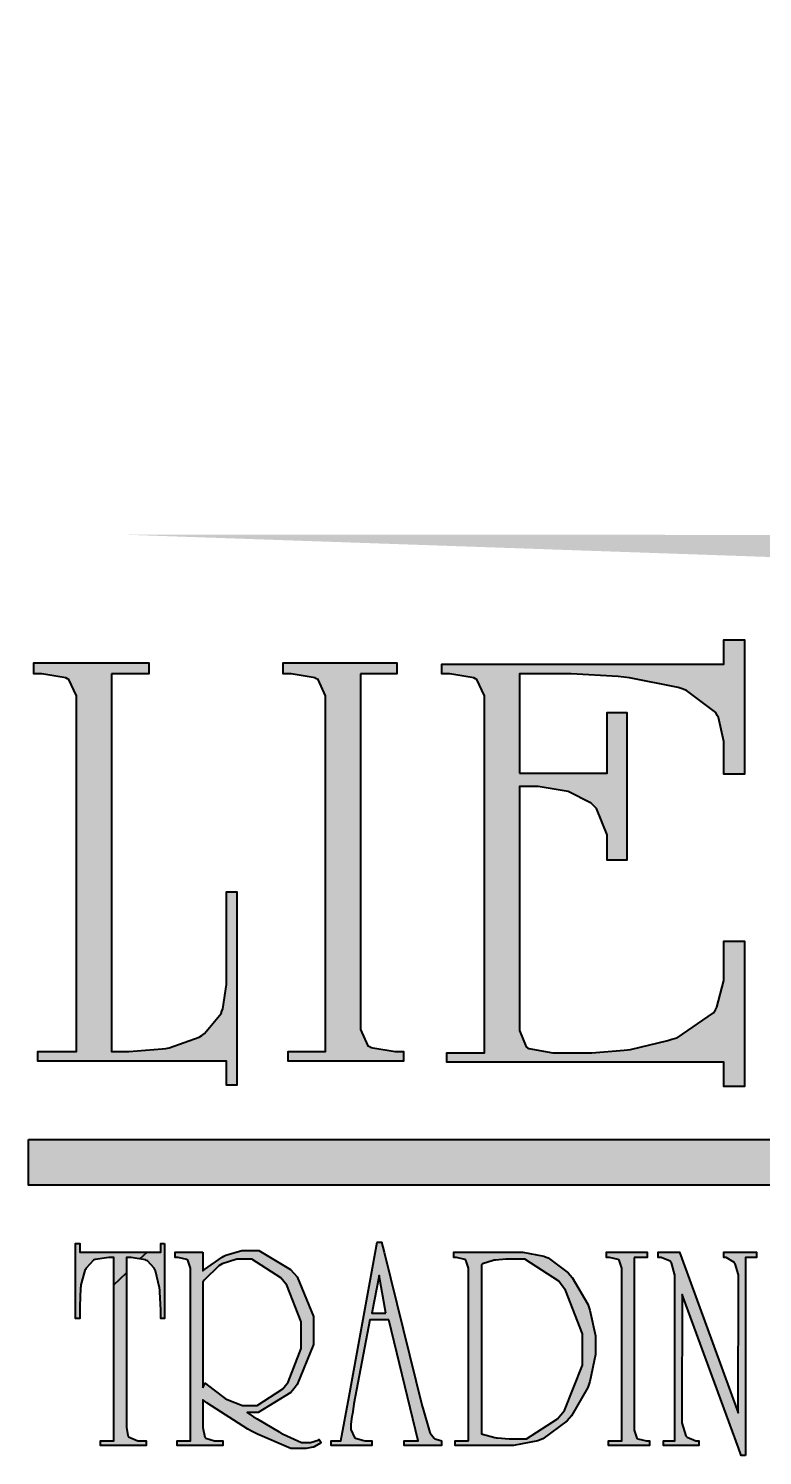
# Model space of a CAD drawing. Header units: inches. Extents: x -30463 to 18, y -115022 to 17.
# Drawn here: x -4170.8 to -4016.3, y -102519.8 to -102219.7 of the extents above; entities that cross this region are included whole.
import ezdxf

# ---------------------------------------------------------------- set-up
doc = ezdxf.new("R2010")
doc.units = ezdxf.units.IN
doc.header["$MEASUREMENT"] = 0
doc.layers.add('cat1', color=252, linetype='Continuous', lineweight=40)

# ---------------------------------------------------------------- blocks, each defined once
blk = doc.blocks.new('Logo lien Hung ENG')
h = blk.add_hatch(color=30)
h.dxf.hatch_style = 1
h.paths.add_polyline_path([(2.53674, 0.76921), (2.04096, 0.52491), (2.02442, 0.51677), (1.97516, 0.49143), (1.92959, 0.46707), (1.89746, 0.45031), (1.87196, 0.43984), (1.84625, 0.4342), (1.81359, 0.43192), (1.7672, 0.43164), (1.71696, 0.43186), (1.70025, 0.43186), (1.60417, 0.43192), (1.31603, 0.43207), (0.88146, 0.4323), (0.44684, 0.43252), (0.1587, 0.43261), (0.06267, 0.43267), (1.78907, 0.37299), (1.79835, 0.37261), (1.82617, 0.37136), (1.84804, 0.37218), (1.86899, 0.37788), (1.8947, 0.38775), (1.90327, 0.391), (1.95546, 0.41118), (2.47738, 0.61291), (2.52957, 0.63303), (2.53842, 0.61914), (2.62691, 0.47993), (2.63575, 0.46599), (2.75441, 0.46599)])
h = blk.add_hatch(color=142)
h.dxf.hatch_style = 1
h.paths.add_polyline_path([(0.32667, 0.27409), (0.3852, 0.27409), (0.3852, 0.31435), (0.39811, 0.31435), (0.39811, 0.21616), (0.3852, 0.21616), (0.3852, 0.23296), (0.37799, 0.25049), (0.37657, 0.25196), (0.37441, 0.25418), (0.35911, 0.26193), (0.33925, 0.26525), (0.32667, 0.26525), (0.32667, 0.10298), (0.33111, 0.09196), (0.33203, 0.09142), (0.33291, 0.09088), (0.34885, 0.08817), (0.37495, 0.08817), (0.39638, 0.08974), (0.39855, 0.09), (0.40067, 0.09034), (0.42541, 0.0962), (0.42823, 0.09706), (0.4317, 0.09814), (0.45579, 0.11459), (0.45709, 0.11675), (0.45802, 0.11834), (0.46268, 0.13618), (0.46268, 0.16223), (0.47646, 0.16223), (0.47646, 0.06566), (0.46268, 0.06566), (0.46268, 0.08177), (0.27843, 0.08177), (0.27843, 0.08817), (0.30339, 0.08817), (0.30339, 0.32536), (0.29835, 0.33632), (0.29736, 0.33686), (0.29634, 0.33741), (0.28028, 0.34006), (0.27496, 0.34006), (0.27496, 0.34652), (0.46268, 0.34652), (0.46268, 0.36263), (0.47646, 0.36263), (0.47646, 0.27328), (0.46268, 0.27328), (0.46268, 0.29514), (0.4591, 0.31105), (0.45839, 0.31234), (0.45731, 0.31435), (0.43788, 0.3291), (0.43511, 0.33003), (0.4323, 0.331), (0.39985, 0.33752), (0.39617, 0.33789), (0.39248, 0.33827), (0.36117, 0.34006), (0.32667, 0.34006)])
h = blk.add_hatch(color=142)
h.dxf.hatch_style = 1
h.paths.add_polyline_path([(0.05513, 0.34006), (0.05513, 0.08898), (0.06674, 0.08898), (0.08898, 0.09066), (0.09131, 0.09099), (0.09359, 0.09136), (0.11367, 0.09859), (0.11541, 0.09967), (0.11709, 0.10081), (0.12821, 0.11416), (0.12875, 0.11573), (0.12924, 0.11735), (0.13178, 0.13352), (0.13178, 0.19521), (0.13867, 0.19521), (0.13867, 0.06646), (0.13178, 0.06646), (0.13178, 0.08257), (0.00609, 0.08257), (0.00609, 0.08898), (0.03191, 0.08898), (0.03191, 0.32542), (0.02686, 0.33632), (0.02588, 0.33686), (0.02485, 0.33741), (0.0088, 0.34006), (0.00348, 0.34006), (0.00348, 0.34734), (0.08014, 0.34734), (0.08014, 0.34006)])
h = blk.add_hatch(color=142)
h.dxf.hatch_style = 1
h.paths.add_polyline_path([(0.22103, 0.34006), (0.22103, 0.10368), (0.22586, 0.09278), (0.22684, 0.09224), (0.22777, 0.0917), (0.24403, 0.08898), (0.24946, 0.08898), (0.24946, 0.08257), (0.17281, 0.08257), (0.17281, 0.08898), (0.19775, 0.08898), (0.19775, 0.32542), (0.19271, 0.33632), (0.19174, 0.33686), (0.19071, 0.33741), (0.1747, 0.34006), (0.16938, 0.34006), (0.16938, 0.34734), (0.24513, 0.34734), (0.24513, 0.34006)])
h = blk.add_hatch(color=142)
h.dxf.hatch_style = 1
h.paths.add_polyline_path([(0, 0.03043), (1.76666, 0.03043), (1.76666, 0), (0, 0)])
h = blk.add_hatch(color=30)
h.dxf.hatch_style = 1
h.paths.add_polyline_path([(0.23774, -0.08512), (0.23335, -0.06011), (0.22846, -0.08512)], flags=16)
h.paths.add_polyline_path([(0.23981, -0.0894), (0.22721, -0.0894), (0.21648, -0.14529), (0.21642, -0.14566), (0.2155, -0.15201), (0.21539, -0.15294), (0.21523, -0.1538), (0.21457, -0.15884), (0.21457, -0.16237), (0.21691, -0.16764), (0.21739, -0.16797), (0.21767, -0.16812), (0.22325, -0.16976), (0.22413, -0.16991), (0.22841, -0.16991), (0.22841, -0.17301), (0.20139, -0.17301), (0.20139, -0.16991), (0.20785, -0.16991), (0.21338, -0.14025), (0.2321, -0.03787), (0.23486, -0.03787), (0.23671, -0.04448), (0.26189, -0.14686), (0.26232, -0.14833), (0.26666, -0.16297), (0.2671, -0.16444), (0.26725, -0.16493), (0.26986, -0.16823), (0.27018, -0.16845), (0.27046, -0.16862), (0.27431, -0.16982), (0.2748, -0.16991), (0.2748, -0.17301), (0.24989, -0.17301), (0.24989, -0.16991), (0.25939, -0.16991)])
h = blk.add_hatch()
h.set_pattern_fill('ANSI31', color=30)
h.set_pattern_definition([(45, (95560.63442, 49281.92218), (-0.08838834765, 0.08838834765), [])])
h.paths.add_polyline_path([(0.09056, -0.03862), (0.09056, -0.08865), (0.08811, -0.08865), (0.08811, -0.08436), (0.088, -0.08311), (0.08741, -0.0709), (0.08735, -0.06972), (0.08718, -0.06819), (0.08448, -0.0568), (0.0841, -0.05604), (0.08367, -0.05523), (0.0791, -0.05018), (0.07861, -0.04997), (0.07791, -0.04964), (0.06831, -0.04801), (0.06511, -0.04801), (0.06511, -0.16091), (0.06609, -0.16634), (0.06631, -0.16677), (0.06646, -0.16726), (0.07281, -0.16991), (0.07829, -0.16991), (0.07829, -0.17301), (0.04785, -0.17301), (0.04785, -0.16991), (0.05681, -0.16991), (0.05681, -0.04801), (0.0535, -0.04801), (0.04428, -0.04932), (0.04374, -0.04958), (0.04314, -0.0498), (0.03831, -0.05512), (0.03793, -0.05593), (0.03749, -0.05669), (0.03489, -0.06629), (0.03478, -0.06743), (0.03461, -0.06852), (0.03407, -0.0804), (0.03407, -0.08865), (0.03131, -0.08865), (0.03131, -0.03862), (0.03407, -0.03862), (0.03407, -0.04448), (0.08811, -0.04448), (0.08811, -0.03862)])
h = blk.add_hatch(color=30)
h.dxf.hatch_style = 1
h.paths.add_polyline_path([(0.09056, -0.03862), (0.09056, -0.08865), (0.08811, -0.08865), (0.08811, -0.08436), (0.088, -0.08311), (0.08741, -0.0709), (0.08735, -0.06972), (0.08718, -0.06819), (0.08448, -0.0568), (0.0841, -0.05604), (0.08367, -0.05523), (0.0791, -0.05018), (0.07861, -0.04997), (0.07791, -0.04964), (0.06831, -0.04801), (0.06511, -0.04801), (0.06511, -0.16091), (0.06609, -0.16634), (0.06631, -0.16677), (0.06646, -0.16726), (0.07281, -0.16991), (0.07829, -0.16991), (0.07829, -0.17301), (0.04785, -0.17301), (0.04785, -0.16991), (0.05681, -0.16991), (0.05681, -0.04801), (0.0535, -0.04801), (0.04428, -0.04932), (0.04374, -0.04958), (0.04314, -0.0498), (0.03831, -0.05512), (0.03793, -0.05593), (0.03749, -0.05669), (0.03489, -0.06629), (0.03478, -0.06743), (0.03461, -0.06852), (0.03407, -0.0804), (0.03407, -0.08865), (0.03131, -0.08865), (0.03131, -0.03862), (0.03407, -0.03862), (0.03407, -0.04448), (0.08811, -0.04448), (0.08811, -0.03862)])
h = blk.add_hatch(color=30)
h.dxf.hatch_style = 1
h.paths.add_polyline_path([(0.11606, -0.13476), (0.11757, -0.13162), (0.11882, -0.1327), (0.12995, -0.14116), (0.13092, -0.14176), (0.13223, -0.14252), (0.14242, -0.14648), (0.15213, -0.14648), (0.16934, -0.1353), (0.17107, -0.13308), (0.17281, -0.13086), (0.18143, -0.10855), (0.18143, -0.09071), (0.17182, -0.06646), (0.16992, -0.06401), (0.16798, -0.06152), (0.1486, -0.0492), (0.13852, -0.0492), (0.12885, -0.05236), (0.12777, -0.053), (0.12668, -0.05359), (0.11692, -0.06315), (0.11606, -0.06446)], flags=16)
h.paths.add_polyline_path([(0.11606, -0.04448), (0.11606, -0.05701), (0.1172, -0.05593), (0.12881, -0.04779), (0.12999, -0.04725), (0.1313, -0.04659), (0.14193, -0.04334), (0.15327, -0.04334), (0.17438, -0.05593), (0.1766, -0.05848), (0.17877, -0.06098), (0.18973, -0.08729), (0.18973, -0.10584), (0.17888, -0.13259), (0.17671, -0.13525), (0.17449, -0.13786), (0.15273, -0.15115), (0.14552, -0.15115), (0.1498, -0.15391), (0.15207, -0.15527), (0.16678, -0.16405), (0.16749, -0.16444), (0.16949, -0.16552), (0.1817, -0.17111), (0.18767, -0.17111), (0.19282, -0.16948), (0.19342, -0.16916), (0.19467, -0.17111), (0.19428, -0.17144), (0.19011, -0.17393), (0.18967, -0.17409), (0.18918, -0.1742), (0.18474, -0.17497), (0.17464, -0.17497), (0.15235, -0.16552), (0.14877, -0.16368), (0.146, -0.16222), (0.11877, -0.14464), (0.11606, -0.14258), (0.11606, -0.16118), (0.11741, -0.16748), (0.11768, -0.16786), (0.11789, -0.16818), (0.12386, -0.16991), (0.12924, -0.16991), (0.12924, -0.17301), (0.09885, -0.17301), (0.09885, -0.16991), (0.10775, -0.16991), (0.10775, -0.05512), (0.10596, -0.0498), (0.10564, -0.04958), (0.10525, -0.04932), (0.0995, -0.04801), (0.0976, -0.04801), (0.0976, -0.04448)])
h = blk.add_hatch(color=30)
h.dxf.hatch_style = 1
h.paths.add_polyline_path([(0.30149, -0.05273), (0.30149, -0.16521), (0.3022, -0.16547), (0.31039, -0.16769), (0.31131, -0.16786), (0.31218, -0.16797), (0.31982, -0.16872), (0.33149, -0.16872), (0.35211, -0.15527), (0.35434, -0.15261), (0.35673, -0.14968), (0.36877, -0.11957), (0.36877, -0.09884), (0.35738, -0.06972), (0.35514, -0.06679), (0.35286, -0.06386), (0.33024, -0.0492), (0.31766, -0.0492), (0.31077, -0.04975), (0.31, -0.04986), (0.30925, -0.04997), (0.30214, -0.05236)], flags=16)
h.paths.add_polyline_path([(0.29292, -0.16991), (0.29292, -0.05512), (0.29113, -0.0498), (0.29081, -0.04958), (0.29042, -0.04932), (0.28489, -0.04801), (0.2831, -0.04801), (0.2831, -0.04448), (0.329, -0.04448), (0.34295, -0.04719), (0.34441, -0.04773), (0.34582, -0.04823), (0.35921, -0.05826), (0.36046, -0.05973), (0.36177, -0.0613), (0.37213, -0.07909), (0.37289, -0.08105), (0.3736, -0.08301), (0.37734, -0.10009), (0.37734, -0.11247), (0.3736, -0.13043), (0.37289, -0.13248), (0.37213, -0.13454), (0.36139, -0.15326), (0.35857, -0.15662), (0.34235, -0.16857), (0.3405, -0.16932), (0.33888, -0.16991), (0.32275, -0.17301), (0.28396, -0.17301), (0.28396, -0.16991)])
h = blk.add_hatch(color=30)
h.dxf.hatch_style = 1
h.paths.add_polyline_path([(0.40311, -0.04801), (0.40311, -0.16276), (0.40485, -0.16808), (0.40523, -0.16834), (0.40555, -0.16857), (0.4113, -0.16991), (0.41325, -0.16991), (0.41325, -0.17301), (0.38591, -0.17301), (0.38591, -0.16991), (0.39486, -0.16991), (0.39486, -0.05512), (0.39302, -0.0498), (0.3927, -0.04958), (0.39231, -0.04932), (0.38661, -0.04801), (0.38471, -0.04801), (0.38471, -0.04448), (0.41174, -0.04448), (0.41174, -0.04801)])
h = blk.add_hatch(color=30)
h.dxf.hatch_style = 1
h.paths.add_polyline_path([(0.47711, -0.17968), (0.47434, -0.17968), (0.4725, -0.17458), (0.43506, -0.07264), (0.43474, -0.15505), (0.43474, -0.15804), (0.43745, -0.16655), (0.43799, -0.16715), (0.43843, -0.16758), (0.44418, -0.16991), (0.44613, -0.16991), (0.44613, -0.17301), (0.42248, -0.17301), (0.42248, -0.16991), (0.43013, -0.16991), (0.43013, -0.05989), (0.42785, -0.05154), (0.42742, -0.05105), (0.42692, -0.05051), (0.42107, -0.04801), (0.41911, -0.04801), (0.41911, -0.04448), (0.43323, -0.04448), (0.43474, -0.04877), (0.47223, -0.15132), (0.4725, -0.06212), (0.4725, -0.05951), (0.47032, -0.05236), (0.46989, -0.05176), (0.46946, -0.05111), (0.46436, -0.04801), (0.46268, -0.04801), (0.46268, -0.04448), (0.48449, -0.04448), (0.48449, -0.04801), (0.47711, -0.04801)])
at = {"color": 142, "flags": 128}
for points in [[(0.32667, 0.27409), (0.3852, 0.27409), (0.3852, 0.31435), (0.39811, 0.31435), (0.39811, 0.21616), (0.3852, 0.21616), (0.3852, 0.23296), (0.37799, 0.25049), (0.37657, 0.25196), (0.37441, 0.25418), (0.35911, 0.26193), (0.33925, 0.26525), (0.32667, 0.26525), (0.32667, 0.10298), (0.33111, 0.09196), (0.33203, 0.09142), (0.33291, 0.09088), (0.34885, 0.08817), (0.37495, 0.08817), (0.39638, 0.08974), (0.39855, 0.09), (0.40067, 0.09034), (0.42541, 0.0962), (0.42823, 0.09706), (0.4317, 0.09814), (0.45579, 0.11459), (0.45709, 0.11675), (0.45802, 0.11834), (0.46268, 0.13618), (0.46268, 0.16223), (0.47646, 0.16223), (0.47646, 0.06566), (0.46268, 0.06566), (0.46268, 0.08177), (0.27843, 0.08177), (0.27843, 0.08817), (0.30339, 0.08817), (0.30339, 0.32536), (0.29835, 0.33632), (0.29736, 0.33686), (0.29634, 0.33741), (0.28028, 0.34006), (0.27496, 0.34006), (0.27496, 0.34652), (0.46268, 0.34652), (0.46268, 0.36263), (0.47646, 0.36263), (0.47646, 0.27328), (0.46268, 0.27328), (0.46268, 0.29514), (0.4591, 0.31105), (0.45839, 0.31234), (0.45731, 0.31435), (0.43788, 0.3291), (0.43511, 0.33003), (0.4323, 0.331), (0.39985, 0.33752), (0.39617, 0.33789), (0.39248, 0.33827), (0.36117, 0.34006), (0.32667, 0.34006), (0.32667, 0.27409)], [(0.32667, 0.27409), (0.3852, 0.27409), (0.3852, 0.31435), (0.39811, 0.31435), (0.39811, 0.21616), (0.3852, 0.21616), (0.3852, 0.23296), (0.37799, 0.25049), (0.37657, 0.25196), (0.37441, 0.25418), (0.35911, 0.26193), (0.33925, 0.26525), (0.32667, 0.26525), (0.32667, 0.10298), (0.33111, 0.09196), (0.33203, 0.09142), (0.33291, 0.09088), (0.34885, 0.08817), (0.37495, 0.08817), (0.39638, 0.08974), (0.39855, 0.09), (0.40067, 0.09034), (0.42541, 0.0962), (0.42823, 0.09706), (0.4317, 0.09814), (0.45579, 0.11459), (0.45709, 0.11675), (0.45802, 0.11834), (0.46268, 0.13618), (0.46268, 0.16223), (0.47646, 0.16223), (0.47646, 0.06566), (0.46268, 0.06566), (0.46268, 0.08177), (0.27843, 0.08177), (0.27843, 0.08817), (0.30339, 0.08817), (0.30339, 0.32536), (0.29835, 0.33632), (0.29736, 0.33686), (0.29634, 0.33741), (0.28028, 0.34006), (0.27496, 0.34006), (0.27496, 0.34652), (0.46268, 0.34652), (0.46268, 0.36263), (0.47646, 0.36263), (0.47646, 0.27328), (0.46268, 0.27328), (0.46268, 0.29514), (0.4591, 0.31105), (0.45839, 0.31234), (0.45731, 0.31435), (0.43788, 0.3291), (0.43511, 0.33003), (0.4323, 0.331), (0.39985, 0.33752), (0.39617, 0.33789), (0.39248, 0.33827), (0.36117, 0.34006), (0.32667, 0.34006), (0.32667, 0.27409)], [(0.05513, 0.34006), (0.05513, 0.08898), (0.06674, 0.08898), (0.08898, 0.09066), (0.09131, 0.09099), (0.09359, 0.09136), (0.11367, 0.09859), (0.11541, 0.09967), (0.11709, 0.10081), (0.12821, 0.11416), (0.12875, 0.11573), (0.12924, 0.11735), (0.13178, 0.13352), (0.13178, 0.19521), (0.13867, 0.19521), (0.13867, 0.06646), (0.13178, 0.06646), (0.13178, 0.08257), (0.00609, 0.08257), (0.00609, 0.08898), (0.03191, 0.08898), (0.03191, 0.32542), (0.02686, 0.33632), (0.02588, 0.33686), (0.02485, 0.33741), (0.0088, 0.34006), (0.00348, 0.34006), (0.00348, 0.34734), (0.08014, 0.34734), (0.08014, 0.34006), (0.05513, 0.34006)], [(0.05513, 0.34006), (0.05513, 0.08898), (0.06674, 0.08898), (0.08898, 0.09066), (0.09131, 0.09099), (0.09359, 0.09136), (0.11367, 0.09859), (0.11541, 0.09967), (0.11709, 0.10081), (0.12821, 0.11416), (0.12875, 0.11573), (0.12924, 0.11735), (0.13178, 0.13352), (0.13178, 0.19521), (0.13867, 0.19521), (0.13867, 0.06646), (0.13178, 0.06646), (0.13178, 0.08257), (0.00609, 0.08257), (0.00609, 0.08898), (0.03191, 0.08898), (0.03191, 0.32542), (0.02686, 0.33632), (0.02588, 0.33686), (0.02485, 0.33741), (0.0088, 0.34006), (0.00348, 0.34006), (0.00348, 0.34734), (0.08014, 0.34734), (0.08014, 0.34006), (0.05513, 0.34006)], [(0.22103, 0.34006), (0.22103, 0.10368), (0.22586, 0.09278), (0.22684, 0.09224), (0.22777, 0.0917), (0.24403, 0.08898), (0.24946, 0.08898), (0.24946, 0.08257), (0.17281, 0.08257), (0.17281, 0.08898), (0.19775, 0.08898), (0.19775, 0.32542), (0.19271, 0.33632), (0.19174, 0.33686), (0.19071, 0.33741), (0.1747, 0.34006), (0.16938, 0.34006), (0.16938, 0.34734), (0.24513, 0.34734), (0.24513, 0.34006), (0.22103, 0.34006)], [(0.22103, 0.34006), (0.22103, 0.10368), (0.22586, 0.09278), (0.22684, 0.09224), (0.22777, 0.0917), (0.24403, 0.08898), (0.24946, 0.08898), (0.24946, 0.08257), (0.17281, 0.08257), (0.17281, 0.08898), (0.19775, 0.08898), (0.19775, 0.32542), (0.19271, 0.33632), (0.19174, 0.33686), (0.19071, 0.33741), (0.1747, 0.34006), (0.16938, 0.34006), (0.16938, 0.34734), (0.24513, 0.34734), (0.24513, 0.34006), (0.22103, 0.34006)]]:
    blk.add_lwpolyline(points, dxfattribs=at)
at = {"color": 142}
blk.add_lwpolyline([(0, 0.03043), (1.76666, 0.03043), (1.76666, 0), (0, 0), (0, 0.03043)], dxfattribs=at)
at = {"color": 30}
for points in [[(0.23981, -0.0894), (0.22721, -0.0894), (0.21648, -0.14529), (0.21642, -0.14566), (0.2155, -0.15201), (0.21539, -0.15294), (0.21523, -0.1538), (0.21457, -0.15884), (0.21457, -0.16237), (0.21691, -0.16764), (0.21739, -0.16797), (0.21767, -0.16812), (0.22325, -0.16976), (0.22413, -0.16991), (0.22841, -0.16991), (0.22841, -0.17301), (0.20139, -0.17301), (0.20139, -0.16991), (0.20785, -0.16991), (0.21338, -0.14025), (0.2321, -0.03787), (0.23486, -0.03787), (0.23671, -0.04448), (0.26189, -0.14686), (0.26232, -0.14833), (0.26666, -0.16297), (0.2671, -0.16444), (0.26725, -0.16493), (0.26986, -0.16823), (0.27018, -0.16845), (0.27046, -0.16862), (0.27431, -0.16982), (0.2748, -0.16991), (0.2748, -0.17301), (0.24989, -0.17301), (0.24989, -0.16991), (0.25939, -0.16991), (0.23981, -0.0894)], [(0.23981, -0.0894), (0.22721, -0.0894), (0.21648, -0.14529), (0.21642, -0.14566), (0.2155, -0.15201), (0.21539, -0.15294), (0.21523, -0.1538), (0.21457, -0.15884), (0.21457, -0.16237), (0.21691, -0.16764), (0.21739, -0.16797), (0.21767, -0.16812), (0.22325, -0.16976), (0.22413, -0.16991), (0.22841, -0.16991), (0.22841, -0.17301), (0.20139, -0.17301), (0.20139, -0.16991), (0.20785, -0.16991), (0.21338, -0.14025), (0.2321, -0.03787), (0.23486, -0.03787), (0.23671, -0.04448), (0.26189, -0.14686), (0.26232, -0.14833), (0.26666, -0.16297), (0.2671, -0.16444), (0.26725, -0.16493), (0.26986, -0.16823), (0.27018, -0.16845), (0.27046, -0.16862), (0.27431, -0.16982), (0.2748, -0.16991), (0.2748, -0.17301), (0.24989, -0.17301), (0.24989, -0.16991), (0.25939, -0.16991), (0.23981, -0.0894)], [(0.09056, -0.03862), (0.09056, -0.08865), (0.08811, -0.08865), (0.08811, -0.08436), (0.088, -0.08311), (0.08741, -0.0709), (0.08735, -0.06972), (0.08718, -0.06819), (0.08448, -0.0568), (0.0841, -0.05604), (0.08367, -0.05523), (0.0791, -0.05018), (0.07861, -0.04997), (0.07791, -0.04964), (0.06831, -0.04801), (0.06511, -0.04801), (0.06511, -0.16091), (0.06609, -0.16634), (0.06631, -0.16677), (0.06646, -0.16726), (0.07281, -0.16991), (0.07829, -0.16991), (0.07829, -0.17301), (0.04785, -0.17301), (0.04785, -0.16991), (0.05681, -0.16991), (0.05681, -0.04801), (0.0535, -0.04801), (0.04428, -0.04932), (0.04374, -0.04958), (0.04314, -0.0498), (0.03831, -0.05512), (0.03793, -0.05593), (0.03749, -0.05669), (0.03489, -0.06629), (0.03478, -0.06743), (0.03461, -0.06852), (0.03407, -0.0804), (0.03407, -0.08865), (0.03131, -0.08865), (0.03131, -0.03862), (0.03407, -0.03862), (0.03407, -0.04448), (0.08811, -0.04448), (0.08811, -0.03862), (0.09056, -0.03862)], [(0.09056, -0.03862), (0.09056, -0.08865), (0.08811, -0.08865), (0.08811, -0.08436), (0.088, -0.08311), (0.08741, -0.0709), (0.08735, -0.06972), (0.08718, -0.06819), (0.08448, -0.0568), (0.0841, -0.05604), (0.08367, -0.05523), (0.0791, -0.05018), (0.07861, -0.04997), (0.07791, -0.04964), (0.06831, -0.04801), (0.06511, -0.04801), (0.06511, -0.16091), (0.06609, -0.16634), (0.06631, -0.16677), (0.06646, -0.16726), (0.07281, -0.16991), (0.07829, -0.16991), (0.07829, -0.17301), (0.04785, -0.17301), (0.04785, -0.16991), (0.05681, -0.16991), (0.05681, -0.04801), (0.0535, -0.04801), (0.04428, -0.04932), (0.04374, -0.04958), (0.04314, -0.0498), (0.03831, -0.05512), (0.03793, -0.05593), (0.03749, -0.05669), (0.03489, -0.06629), (0.03478, -0.06743), (0.03461, -0.06852), (0.03407, -0.0804), (0.03407, -0.08865), (0.03131, -0.08865), (0.03131, -0.03862), (0.03407, -0.03862), (0.03407, -0.04448), (0.08811, -0.04448), (0.08811, -0.03862), (0.09056, -0.03862)], [(0.11606, -0.04448), (0.11606, -0.05701), (0.1172, -0.05593), (0.12881, -0.04779), (0.12999, -0.04725), (0.1313, -0.04659), (0.14193, -0.04334), (0.15327, -0.04334), (0.17438, -0.05593), (0.1766, -0.05848), (0.17877, -0.06098), (0.18973, -0.08729), (0.18973, -0.10584), (0.17888, -0.13259), (0.17671, -0.13525), (0.17449, -0.13786), (0.15273, -0.15115), (0.14552, -0.15115), (0.1498, -0.15391), (0.15207, -0.15527), (0.16678, -0.16405), (0.16749, -0.16444), (0.16949, -0.16552), (0.1817, -0.17111), (0.18767, -0.17111), (0.19282, -0.16948), (0.19342, -0.16916), (0.19467, -0.17111), (0.19428, -0.17144), (0.19011, -0.17393), (0.18967, -0.17409), (0.18918, -0.1742), (0.18474, -0.17497), (0.17464, -0.17497), (0.15235, -0.16552), (0.14877, -0.16368), (0.146, -0.16222), (0.11877, -0.14464), (0.11606, -0.14258), (0.11606, -0.16118), (0.11741, -0.16748), (0.11768, -0.16786), (0.11789, -0.16818), (0.12386, -0.16991), (0.12924, -0.16991), (0.12924, -0.17301), (0.09885, -0.17301), (0.09885, -0.16991), (0.10775, -0.16991), (0.10775, -0.05512), (0.10596, -0.0498), (0.10564, -0.04958), (0.10525, -0.04932), (0.0995, -0.04801), (0.0976, -0.04801), (0.0976, -0.04448), (0.11606, -0.04448)], [(0.11606, -0.04448), (0.11606, -0.05701), (0.1172, -0.05593), (0.12881, -0.04779), (0.12999, -0.04725), (0.1313, -0.04659), (0.14193, -0.04334), (0.15327, -0.04334), (0.17438, -0.05593), (0.1766, -0.05848), (0.17877, -0.06098), (0.18973, -0.08729), (0.18973, -0.10584), (0.17888, -0.13259), (0.17671, -0.13525), (0.17449, -0.13786), (0.15273, -0.15115), (0.14552, -0.15115), (0.1498, -0.15391), (0.15207, -0.15527), (0.16678, -0.16405), (0.16749, -0.16444), (0.16949, -0.16552), (0.1817, -0.17111), (0.18767, -0.17111), (0.19282, -0.16948), (0.19342, -0.16916), (0.19467, -0.17111), (0.19428, -0.17144), (0.19011, -0.17393), (0.18967, -0.17409), (0.18918, -0.1742), (0.18474, -0.17497), (0.17464, -0.17497), (0.15235, -0.16552), (0.14877, -0.16368), (0.146, -0.16222), (0.11877, -0.14464), (0.11606, -0.14258), (0.11606, -0.16118), (0.11741, -0.16748), (0.11768, -0.16786), (0.11789, -0.16818), (0.12386, -0.16991), (0.12924, -0.16991), (0.12924, -0.17301), (0.09885, -0.17301), (0.09885, -0.16991), (0.10775, -0.16991), (0.10775, -0.05512), (0.10596, -0.0498), (0.10564, -0.04958), (0.10525, -0.04932), (0.0995, -0.04801), (0.0976, -0.04801), (0.0976, -0.04448), (0.11606, -0.04448)], [(0.29292, -0.16991), (0.29292, -0.05512), (0.29113, -0.0498), (0.29081, -0.04958), (0.29042, -0.04932), (0.28489, -0.04801), (0.2831, -0.04801), (0.2831, -0.04448), (0.329, -0.04448), (0.34295, -0.04719), (0.34441, -0.04773), (0.34582, -0.04823), (0.35921, -0.05826), (0.36046, -0.05973), (0.36177, -0.0613), (0.37213, -0.07909), (0.37289, -0.08105), (0.3736, -0.08301), (0.37734, -0.10009), (0.37734, -0.11247), (0.3736, -0.13043), (0.37289, -0.13248), (0.37213, -0.13454), (0.36139, -0.15326), (0.35857, -0.15662), (0.34235, -0.16857), (0.3405, -0.16932), (0.33888, -0.16991), (0.32275, -0.17301), (0.28396, -0.17301), (0.28396, -0.16991), (0.29292, -0.16991)], [(0.29292, -0.16991), (0.29292, -0.05512), (0.29113, -0.0498), (0.29081, -0.04958), (0.29042, -0.04932), (0.28489, -0.04801), (0.2831, -0.04801), (0.2831, -0.04448), (0.329, -0.04448), (0.34295, -0.04719), (0.34441, -0.04773), (0.34582, -0.04823), (0.35921, -0.05826), (0.36046, -0.05973), (0.36177, -0.0613), (0.37213, -0.07909), (0.37289, -0.08105), (0.3736, -0.08301), (0.37734, -0.10009), (0.37734, -0.11247), (0.3736, -0.13043), (0.37289, -0.13248), (0.37213, -0.13454), (0.36139, -0.15326), (0.35857, -0.15662), (0.34235, -0.16857), (0.3405, -0.16932), (0.33888, -0.16991), (0.32275, -0.17301), (0.28396, -0.17301), (0.28396, -0.16991), (0.29292, -0.16991)], [(0.40311, -0.04801), (0.40311, -0.16276), (0.40485, -0.16808), (0.40523, -0.16834), (0.40555, -0.16857), (0.4113, -0.16991), (0.41325, -0.16991), (0.41325, -0.17301), (0.38591, -0.17301), (0.38591, -0.16991), (0.39486, -0.16991), (0.39486, -0.05512), (0.39302, -0.0498), (0.3927, -0.04958), (0.39231, -0.04932), (0.38661, -0.04801), (0.38471, -0.04801), (0.38471, -0.04448), (0.41174, -0.04448), (0.41174, -0.04801), (0.40311, -0.04801)], [(0.40311, -0.04801), (0.40311, -0.16276), (0.40485, -0.16808), (0.40523, -0.16834), (0.40555, -0.16857), (0.4113, -0.16991), (0.41325, -0.16991), (0.41325, -0.17301), (0.38591, -0.17301), (0.38591, -0.16991), (0.39486, -0.16991), (0.39486, -0.05512), (0.39302, -0.0498), (0.3927, -0.04958), (0.39231, -0.04932), (0.38661, -0.04801), (0.38471, -0.04801), (0.38471, -0.04448), (0.41174, -0.04448), (0.41174, -0.04801), (0.40311, -0.04801)], [(0.47711, -0.17968), (0.47434, -0.17968), (0.4725, -0.17458), (0.43506, -0.07264), (0.43474, -0.15505), (0.43474, -0.15804), (0.43745, -0.16655), (0.43799, -0.16715), (0.43843, -0.16758), (0.44418, -0.16991), (0.44613, -0.16991), (0.44613, -0.17301), (0.42248, -0.17301), (0.42248, -0.16991), (0.43013, -0.16991), (0.43013, -0.05989), (0.42785, -0.05154), (0.42742, -0.05105), (0.42692, -0.05051), (0.42107, -0.04801), (0.41911, -0.04801), (0.41911, -0.04448), (0.43323, -0.04448), (0.43474, -0.04877), (0.47223, -0.15132), (0.4725, -0.06212), (0.4725, -0.05951), (0.47032, -0.05236), (0.46989, -0.05176), (0.46946, -0.05111), (0.46436, -0.04801), (0.46268, -0.04801), (0.46268, -0.04448), (0.48449, -0.04448), (0.48449, -0.04801), (0.47711, -0.04801), (0.47711, -0.17968)], [(0.47711, -0.17968), (0.47434, -0.17968), (0.4725, -0.17458), (0.43506, -0.07264), (0.43474, -0.15505), (0.43474, -0.15804), (0.43745, -0.16655), (0.43799, -0.16715), (0.43843, -0.16758), (0.44418, -0.16991), (0.44613, -0.16991), (0.44613, -0.17301), (0.42248, -0.17301), (0.42248, -0.16991), (0.43013, -0.16991), (0.43013, -0.05989), (0.42785, -0.05154), (0.42742, -0.05105), (0.42692, -0.05051), (0.42107, -0.04801), (0.41911, -0.04801), (0.41911, -0.04448), (0.43323, -0.04448), (0.43474, -0.04877), (0.47223, -0.15132), (0.4725, -0.06212), (0.4725, -0.05951), (0.47032, -0.05236), (0.46989, -0.05176), (0.46946, -0.05111), (0.46436, -0.04801), (0.46268, -0.04801), (0.46268, -0.04448), (0.48449, -0.04448), (0.48449, -0.04801), (0.47711, -0.04801), (0.47711, -0.17968)], [(0.11606, -0.13476), (0.11757, -0.13162), (0.11882, -0.1327), (0.12995, -0.14116), (0.13092, -0.14176), (0.13223, -0.14252), (0.14242, -0.14648), (0.15213, -0.14648), (0.16934, -0.1353), (0.17107, -0.13308), (0.17281, -0.13086), (0.18143, -0.10855), (0.18143, -0.09071), (0.17182, -0.06646), (0.16992, -0.06401), (0.16798, -0.06152), (0.1486, -0.0492), (0.13852, -0.0492), (0.12885, -0.05236), (0.12777, -0.053), (0.12668, -0.05359), (0.11692, -0.06315), (0.11606, -0.06446), (0.11606, -0.13476)], [(0.11606, -0.13476), (0.11757, -0.13162), (0.11882, -0.1327), (0.12995, -0.14116), (0.13092, -0.14176), (0.13223, -0.14252), (0.14242, -0.14648), (0.15213, -0.14648), (0.16934, -0.1353), (0.17107, -0.13308), (0.17281, -0.13086), (0.18143, -0.10855), (0.18143, -0.09071), (0.17182, -0.06646), (0.16992, -0.06401), (0.16798, -0.06152), (0.1486, -0.0492), (0.13852, -0.0492), (0.12885, -0.05236), (0.12777, -0.053), (0.12668, -0.05359), (0.11692, -0.06315), (0.11606, -0.06446), (0.11606, -0.13476)], [(0.30149, -0.05273), (0.30149, -0.16521), (0.3022, -0.16547), (0.31039, -0.16769), (0.31131, -0.16786), (0.31218, -0.16797), (0.31982, -0.16872), (0.33149, -0.16872), (0.35211, -0.15527), (0.35434, -0.15261), (0.35673, -0.14968), (0.36877, -0.11957), (0.36877, -0.09884), (0.35738, -0.06972), (0.35514, -0.06679), (0.35286, -0.06386), (0.33024, -0.0492), (0.31766, -0.0492), (0.31077, -0.04975), (0.31, -0.04986), (0.30925, -0.04997), (0.30214, -0.05236), (0.30149, -0.05273)], [(0.30149, -0.05273), (0.30149, -0.16521), (0.3022, -0.16547), (0.31039, -0.16769), (0.31131, -0.16786), (0.31218, -0.16797), (0.31982, -0.16872), (0.33149, -0.16872), (0.35211, -0.15527), (0.35434, -0.15261), (0.35673, -0.14968), (0.36877, -0.11957), (0.36877, -0.09884), (0.35738, -0.06972), (0.35514, -0.06679), (0.35286, -0.06386), (0.33024, -0.0492), (0.31766, -0.0492), (0.31077, -0.04975), (0.31, -0.04986), (0.30925, -0.04997), (0.30214, -0.05236), (0.30149, -0.05273)], [(0.23774, -0.08512), (0.23335, -0.06011), (0.22846, -0.08512), (0.23774, -0.08512)], [(0.23774, -0.08512), (0.23335, -0.06011), (0.22846, -0.08512), (0.23774, -0.08512)]]:
    blk.add_lwpolyline(points, dxfattribs=at)
blk = doc.blocks.new('A$C074D4DC1')
at = {"xscale": 469.3379773820748, "yscale": 469.3379773820748, "zscale": 469.3379773820748}
blk.add_blockref('Logo lien Hung ENG', (39061.7, 17601.39), dxfattribs=at)

msp = doc.modelspace()

# ---------------------------------------------------------------- block references
at = {"layer": 'cat1', "xscale": 0.6738010520752868, "yscale": 0.6738010520752868, "zscale": 0.6738010520752868}
msp.add_blockref('A$C074D4DC1', (-30490.63, -114322.78), dxfattribs=at)

doc.saveas('drawing.dxf')
